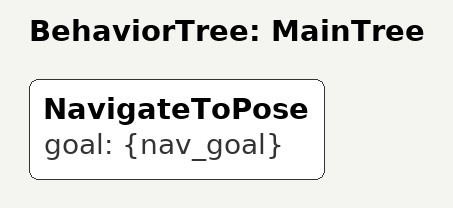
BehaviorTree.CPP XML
<root BTCPP_format="4" main_tree_to_execute="MainTree">
  <BehaviorTree ID="MainTree">
    <!-- Input nav_goal should be set on blackboard for this test -->
    <NavigateToPose goal="{nav_goal}" />
  </BehaviorTree>
</root>
